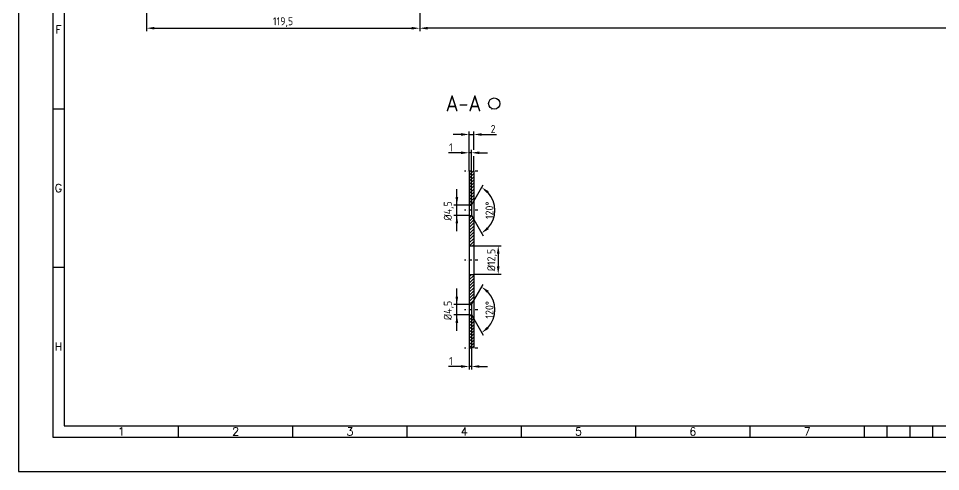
# Model space of a CAD drawing. Header units: millimetres. Extents: x 37 to 1354, y 67 to 1081.
# Drawn here: x 37.1 to 440.4, y 67.2 to 265.2 of the extents above; entities that cross this region are included whole.
import ezdxf
from ezdxf.enums import TextEntityAlignment as Align

# ---------------------------------------------------------------- set-up
doc = ezdxf.new("R2010")
doc.units = ezdxf.units.MM
doc.linetypes.add('DASHDOT', pattern=[25.4, 12.7, -6.35, 0, -6.35])
doc.layers.add('COTE', color=1, linetype='Continuous')
doc.styles.add('ISO', font='SIMPLEX.shx')
doc.styles.add('ISOCPR', font='isocp.shx')
doc.dimstyles.new('ISO-25', dxfattribs={"dimtxt": 2.5, "dimasz": 2.5, "dimexe": 1.25, "dimexo": 0.625, "dimtad": 1, "dimtxsty": 'Standard', "dimcen": 2.5, "dimadec": 0, "dimazin": 0, "dimtfac": 1, "dimtmove": 0, "dimatfit": 3, "dimfxl": 1, "dimarcsym": 0})

# ---------------------------------------------------------------- blocks, each defined once
blk = doc.blocks.new('*D366')
at = {"layer": 'COTE', "color": 1, "linetype": 'Continuous', "transparency": 16777216}
for p, q in [((212.56, 287.96), (212.56, 259.71)), ((788.56, 287.96), (788.56, 259.71)), ((785.06, 260.96), (216.06, 260.96))]:
    blk.add_line(p, q, dxfattribs=at)
for points in [[(216.06, 261.55), (216.06, 260.38), (212.56, 260.96)], [(785.06, 261.55), (785.06, 260.38), (788.56, 260.96)]]:
    blk.add_solid(points, dxfattribs=at)
at = {"layer": 'Defpoints', "color": 0, "linetype": 'Continuous', "transparency": 16777216}
for p in [(212.56, 287.96), (788.56, 287.96), (212.56, 260.96)]:
    blk.add_point(p, dxfattribs=at)
at = {"layer": 'COTE', "color": 1, "linetype": 'Continuous', "transparency": 16777216, "insert": (490.03, 263.34), "char_height": 3.5, "attachment_point": 5, "style": 'ISOCPR'}
blk.add_mtext('576', dxfattribs=at)
blk = doc.blocks.new('*D372')
at = {"layer": 'COTE', "color": 1, "linetype": 'Continuous', "transparency": 16777216}
for p, q in [((236.18, 185.4), (240.25, 192.52)), ((236.18, 177.4), (240.25, 170.27))]:
    blk.add_line(p, q, dxfattribs=at)
blk.add_arc((233.89, 181.4), 11.56, 317.1549, 42.8451, dxfattribs=at)
for points in [[(242, 188.8), (242.73, 189.72), (239.63, 191.44)], [(242.73, 173.08), (242, 173.99), (239.63, 171.36)]]:
    blk.add_solid(points, dxfattribs=at)
at = {"layer": 'Defpoints', "color": 0, "linetype": 'Continuous', "transparency": 16777216}
for p in [(235.18, 183.65), (236.18, 185.4), (235.18, 179.15), (236.18, 177.4), (244.75, 177.43)]:
    blk.add_point(p, dxfattribs=at)
at = {"layer": 'COTE', "color": 1, "linetype": 'Continuous', "transparency": 16777216, "insert": (243.08, 181.4), "char_height": 3.5, "attachment_point": 5, "rotation": 90, "style": 'ISOCPR'}
blk.add_mtext('120°', dxfattribs=at)
blk = doc.blocks.new('*D373')
at = {"layer": 'COTE', "color": 1, "linetype": 'Continuous', "transparency": 16777216}
for p, q in [((235.18, 135.66), (235.18, 111.89)), ((234.18, 121.14), (234.18, 111.89)), ((230.68, 113.14), (225.23, 113.14)), ((235.18, 113.14), (234.18, 113.14)), ((238.68, 113.14), (242.18, 113.14))]:
    blk.add_line(p, q, dxfattribs=at)
for points in [[(230.68, 113.72), (230.68, 112.56), (234.18, 113.14)], [(238.68, 113.72), (238.68, 112.56), (235.18, 113.14)]]:
    blk.add_solid(points, dxfattribs=at)
at = {"layer": 'Defpoints', "color": 0, "linetype": 'Continuous', "transparency": 16777216}
for p in [(235.18, 135.66), (234.18, 121.14), (235.18, 113.14)]:
    blk.add_point(p, dxfattribs=at)
at = {"layer": 'COTE', "color": 1, "linetype": 'Continuous', "transparency": 16777216, "insert": (226.2, 115.51), "char_height": 3.5, "attachment_point": 5, "style": 'ISOCPR'}
blk.add_mtext('1', dxfattribs=at)
blk = doc.blocks.new('*D194')
at = {"layer": 'COTE', "color": 1, "linetype": 'Continuous', "transparency": 16777216}
for p, q in [((236.18, 141.91), (240.25, 149.03)), ((236.18, 133.91), (240.25, 126.78))]:
    blk.add_line(p, q, dxfattribs=at)
blk.add_arc((233.89, 137.91), 11.56, 317.1549, 42.8451, dxfattribs=at)
for points in [[(242, 145.32), (242.73, 146.23), (239.63, 147.95)], [(242.73, 129.59), (242, 130.5), (239.63, 127.87)]]:
    blk.add_solid(points, dxfattribs=at)
at = {"layer": 'Defpoints', "color": 0, "linetype": 'Continuous', "transparency": 16777216}
for p in [(236.18, 141.91), (235.18, 140.16), (235.18, 135.66), (236.18, 133.91), (244.75, 133.94)]:
    blk.add_point(p, dxfattribs=at)
at = {"layer": 'COTE', "color": 1, "linetype": 'Continuous', "transparency": 16777216, "insert": (243.08, 137.91), "char_height": 3.5, "attachment_point": 5, "rotation": 90, "style": 'ISOCPR'}
blk.add_mtext('120°', dxfattribs=at)
blk = doc.blocks.new('*D195')
at = {"layer": 'COTE', "color": 1, "linetype": 'Continuous', "transparency": 16777216}
for p, q in [((236.18, 165.91), (248.17, 165.91)), ((246.92, 162.41), (246.92, 156.91)), ((236.18, 153.41), (248.17, 153.41))]:
    blk.add_line(p, q, dxfattribs=at)
for points in [[(246.33, 162.41), (247.5, 162.41), (246.92, 165.91)], [(246.33, 156.91), (247.5, 156.91), (246.92, 153.41)]]:
    blk.add_solid(points, dxfattribs=at)
at = {"layer": 'Defpoints', "color": 0, "linetype": 'Continuous', "transparency": 16777216}
for p in [(236.18, 165.91), (236.18, 153.41), (246.92, 153.41)]:
    blk.add_point(p, dxfattribs=at)
at = {"layer": 'COTE', "color": 1, "linetype": 'Continuous', "transparency": 16777216, "insert": (244.28, 159.66), "char_height": 3.5, "attachment_point": 5, "rotation": 90, "style": 'ISOCPR'}
blk.add_mtext('%%c12,5', dxfattribs=at)
blk = doc.blocks.new('*D200')
at = {"layer": 'COTE', "color": 1, "linetype": 'Continuous', "transparency": 16777216}
for p, q in [((230.68, 214.53), (227.18, 214.53)), ((234.18, 198.53), (234.18, 215.78)), ((234.18, 214.53), (236.18, 214.53)), ((236.18, 207.81), (236.18, 215.78)), ((239.68, 214.53), (246.12, 214.53))]:
    blk.add_line(p, q, dxfattribs=at)
for points in [[(230.68, 215.11), (230.68, 213.94), (234.18, 214.53)], [(239.68, 215.11), (239.68, 213.94), (236.18, 214.53)]]:
    blk.add_solid(points, dxfattribs=at)
at = {"layer": 'Defpoints', "color": 0, "linetype": 'Continuous', "transparency": 16777216}
for p in [(236.18, 214.53), (236.18, 207.81), (234.18, 198.53)]:
    blk.add_point(p, dxfattribs=at)
at = {"layer": 'COTE', "color": 1, "linetype": 'Continuous', "transparency": 16777216, "insert": (244.65, 216.9), "char_height": 3.5, "attachment_point": 5, "style": 'ISOCPR'}
blk.add_mtext('2', dxfattribs=at)
blk = doc.blocks.new('*D201')
at = {"layer": 'COTE', "color": 1, "linetype": 'Continuous', "transparency": 16777216}
for p, q in [((230.68, 206.53), (225.23, 206.53)), ((234.18, 198.53), (234.18, 207.78)), ((235.18, 206.53), (234.18, 206.53)), ((235.18, 183.65), (235.18, 207.78)), ((238.68, 206.53), (242.18, 206.53))]:
    blk.add_line(p, q, dxfattribs=at)
for points in [[(230.68, 207.11), (230.68, 205.94), (234.18, 206.53)], [(238.68, 207.11), (238.68, 205.94), (235.18, 206.53)]]:
    blk.add_solid(points, dxfattribs=at)
at = {"layer": 'Defpoints', "color": 0, "linetype": 'Continuous', "transparency": 16777216}
for p in [(235.18, 206.53), (234.18, 198.53), (235.18, 183.65)]:
    blk.add_point(p, dxfattribs=at)
at = {"layer": 'COTE', "color": 1, "linetype": 'Continuous', "transparency": 16777216, "insert": (226.2, 208.9), "char_height": 3.5, "attachment_point": 5, "style": 'ISOCPR'}
blk.add_mtext('1', dxfattribs=at)
blk = doc.blocks.new('*D203')
at = {"layer": 'COTE', "color": 1, "linetype": 'Continuous', "transparency": 16777216}
for p, q in [((93.05, 435.95), (93.05, 259.71)), ((212.56, 287.96), (212.56, 259.71)), ((96.55, 260.96), (209.06, 260.96))]:
    blk.add_line(p, q, dxfattribs=at)
for points in [[(96.55, 261.55), (96.55, 260.38), (93.05, 260.96)], [(209.06, 261.55), (209.06, 260.38), (212.56, 260.96)]]:
    blk.add_solid(points, dxfattribs=at)
at = {"layer": 'Defpoints', "color": 0, "linetype": 'Continuous', "transparency": 16777216}
for p in [(93.05, 435.95), (212.56, 287.96), (212.56, 260.96)]:
    blk.add_point(p, dxfattribs=at)
at = {"layer": 'COTE', "color": 1, "linetype": 'Continuous', "transparency": 16777216, "insert": (152.8, 263.6), "char_height": 3.5, "attachment_point": 5, "style": 'ISOCPR'}
blk.add_mtext('119,5', dxfattribs=at)
blk = doc.blocks.new('rot')
at = {"color": 1, "linetype": 'Continuous'}
blk.add_circle((0, 0), 2.45, dxfattribs=at)
blk.add_solid([(-1.24, -2.01), (-1.25, -2.67), (0.72, -2.35)], dxfattribs=at)

msp = doc.modelspace()

# ---------------------------------------------------------------- hatches: boundary and pattern name
at = {"layer": 'COTE', "linetype": 'Continuous'}
h = msp.add_hatch(dxfattribs=at)
h.set_pattern_fill('ANSI31', color=1, scale=0.3, style=0)
h.set_pattern_definition([(45, (-334.1718, 2543.40565), (-0.6735192, 0.6735192), [])])
h.paths.add_polyline_path([(234.175, 121.139), (236.175, 121.139), (236.175, 133.91), (235.175, 135.66), (234.175, 135.66)])
h.paths.add_polyline_path([(234.175, 140.16), (235.175, 140.16), (236.175, 141.91), (236.175, 153.406), (234.175, 153.406)])
h.paths.add_polyline_path([(236.175, 177.398), (235.175, 179.148), (234.175, 179.148), (234.175, 165.906), (236.175, 165.906)])
h.paths.add_polyline_path([(234.175, 183.648), (235.175, 183.648), (236.175, 185.398), (236.175, 198.527), (234.175, 198.527)])

# ---------------------------------------------------------------- linework, layer by layer
at = {"color": 240}
for p, q in [((37.055, 661.233), (37.055, 67.233)), ((52.055, 646.233), (52.055, 82.233)), ((52.055, 82.233), (942.055, 82.233)), ((37.055, 67.233), (957.055, 67.233))]:
    msp.add_line(p, q, dxfattribs=at)
at = {"color": 70}
for p, q in [((57.055, 641.233), (57.055, 87.233)), ((52.055, 225.733), (57.055, 225.733)), ((52.055, 156.483), (57.055, 156.483)), ((57.055, 87.233), (937.055, 87.233)), ((107.055, 82.233), (107.055, 87.233)), ((157.055, 82.233), (157.055, 87.233)), ((207.055, 82.233), (207.055, 87.233)), ((257.055, 82.233), (257.055, 87.233)), ((307.055, 82.233), (307.055, 87.233)), ((357.055, 82.233), (357.055, 87.233)), ((407.055, 82.233), (407.055, 87.233)), ((407.055, 82.233), (407.055, 87.233)), ((417.055, 82.233), (417.055, 87.233)), ((427.055, 82.233), (427.055, 87.233)), ((437.055, 82.233), (437.055, 87.233)), ((407.055, 82.233), (507.055, 82.233))]:
    msp.add_line(p, q, dxfattribs=at)
at = {"layer": 'COTE', "color": 1, "linetype": 'Continuous'}
for p, q in [((236.175, 198.527), (236.175, 205.119)), ((228.814, 172.247), (228.814, 190.648)), ((234.175, 183.648), (227.564, 183.648)), ((234.175, 179.148), (227.564, 179.148)), ((228.814, 128.758), (228.814, 147.16)), ((234.175, 140.16), (227.564, 140.16)), ((234.175, 135.66), (227.564, 135.66)), ((236.14, 127.333), (236.175, 127.368))]:
    msp.add_line(p, q, dxfattribs=at)
at = {"layer": 'COTE', "color": 1, "linetype": 'DASHDOT', "ltscale": 0.1}
for p, q in [((238.053, 198.527), (232.097, 198.527)), ((238.053, 181.398), (232.097, 181.398)), ((238.053, 159.653), (232.097, 159.653)), ((238.053, 137.91), (232.097, 137.91)), ((238.053, 137.91), (232.097, 137.91)), ((238.053, 121.139), (232.097, 121.139))]:
    msp.add_line(p, q, dxfattribs=at)
at = {"layer": 'COTE', "color": 7, "linetype": 'Continuous'}
for p, q in [((234.175, 198.527), (234.175, 121.139)), ((236.175, 198.527), (236.175, 121.139)), ((234.175, 183.648), (235.175, 183.648)), ((235.175, 183.648), (236.175, 185.398)), ((235.175, 183.648), (235.175, 179.148)), ((234.175, 179.148), (235.175, 179.148)), ((235.175, 179.148), (236.175, 177.398)), ((234.175, 165.906), (236.175, 165.906)), ((234.175, 153.406), (236.175, 153.406)), ((235.175, 140.16), (236.175, 141.91)), ((234.175, 140.16), (235.175, 140.16)), ((235.175, 140.16), (235.175, 135.66)), ((234.175, 135.66), (235.175, 135.66)), ((235.175, 135.66), (236.175, 133.91))]:
    msp.add_line(p, q, dxfattribs=at)
at = {"layer": 'COTE', "color": 1, "linetype": 'Continuous'}
for points in [[(228.231, 187.148), (229.398, 187.148), (228.814, 183.648)], [(228.231, 175.648), (229.398, 175.648), (228.814, 179.148)], [(228.231, 143.66), (229.398, 143.66), (228.814, 140.16)], [(228.231, 132.16), (229.398, 132.16), (228.814, 135.66)]]:
    msp.add_solid(points, dxfattribs=at)

# ---------------------------------------------------------------- block references
at = {"layer": 'COTE', "color": 2, "linetype": 'Continuous'}
msp.add_blockref('rot', (245.147, 228.051), dxfattribs=at)

# ---------------------------------------------------------------- texts
at = {"color": 50, "style": 'ISO'}
for s, p in [('F', (54.555, 260.358)), ('G', (54.555, 191.108)), ('H', (54.555, 121.858)), ('1', (82.055, 84.733)), ('2', (132.055, 84.733)), ('3', (182.055, 84.733)), ('4', (232.055, 84.733)), ('5', (282.055, 84.733)), ('6', (332.055, 84.733)), ('7', (382.055, 84.733))]:
    msp.add_text(s, height=3.5, dxfattribs=at).set_placement(p, align=Align.MIDDLE)
at = {"layer": 'COTE', "color": 140, "linetype": 'Continuous', "style": 'ISOCPR'}
msp.add_text('A-A', height=7, dxfattribs=at).set_placement((223.912, 224.639))
at = {"layer": 'COTE', "color": 1, "linetype": 'Continuous', "char_height": 3.5, "attachment_point": 5, "rotation": 90, "style": 'ISOCPR'}
for insert in [(225.258, 181.12), (225.258, 137.632)]:
    msp.add_mtext('%%c4,5', dxfattribs=dict(at, insert=insert))

# ---------------------------------------------------------------- dimensions: what is measured, and where the dimension line sits
at = {"layer": 'COTE', "color": 1, "linetype": 'Continuous'}
for base, p1, p2, picture, middle in [((212.555, 260.963), (93.055, 435.947), (212.555, 287.963), '*D203', (152.805, 263.599)), ((236.175, 214.527), (234.175, 198.527), (236.175, 207.813), '*D200', (244.65, 216.903))]:
    dim = msp.add_linear_dim(base=base, p1=p1, p2=p2, dimstyle='ISO-25', override={"dimtxt": 3.5, "dimasz": 3.5, "dimexo": 0, "dimdec": 1, "dimtxsty": 'ISOCPR', "dimcen": 3.5, "dimclrd": 1, "dimclre": 1, "dimclrt": 1, "dimtdec": 1, "dimlwd": -1, "dimlwe": -1}, dxfattribs=at)
    dim.commit()
    dim.dimension.update_dxf_attribs({"geometry": picture, "text_midpoint": middle})
for base, p1, p2, picture, middle in [((212.555, 260.963), (788.555, 287.963), (212.555, 287.963), '*D366', (490.026, 260.963)), ((235.175, 206.527), (234.175, 198.527), (235.175, 183.648), '*D201', (226.2, 206.527)), ((235.175, 113.139), (234.175, 121.139), (235.175, 135.66), '*D373', (226.2, 113.139))]:
    dim = msp.add_linear_dim(base=base, p1=p1, p2=p2, dimstyle='ISO-25', override={"dimtxt": 3.5, "dimasz": 3.5, "dimexo": 0, "dimdec": 1, "dimtxsty": 'ISOCPR', "dimcen": 3.5, "dimclrd": 1, "dimclre": 1, "dimclrt": 1, "dimtdec": 1, "dimlwd": -1, "dimlwe": -1}, dxfattribs=at)
    dim.commit()
    dim.dimension.update_dxf_attribs({"geometry": picture, "text_midpoint": middle, "dimtype": 160})
for base, line1, line2, picture, middle in [((244.749, 177.427), ((235.175, 179.148), (236.175, 177.398)), ((235.175, 183.648), (236.175, 185.398)), '*D372', (243.077, 181.398)), ((244.749, 133.939), ((235.175, 135.66), (236.175, 133.91)), ((235.175, 140.16), (236.175, 141.91)), '*D194', (243.077, 137.91))]:
    dim = msp.add_angular_dim_2l(base=base, line1=line1, line2=line2, text='120°', dimstyle='ISO-25', override={"dimtxt": 3.5, "dimasz": 3.5, "dimexo": 0, "dimdec": 1, "dimtxsty": 'ISOCPR', "dimcen": 3.5, "dimclrd": 1, "dimclre": 1, "dimclrt": 1, "dimtdec": 1, "dimlwd": -1, "dimlwe": -1}, dxfattribs=at)
    dim.commit()
    dim.dimension.update_dxf_attribs({"geometry": picture, "text_midpoint": middle})
dim = msp.add_linear_dim(base=(246.917, 153.406), p1=(236.175, 165.906), p2=(236.175, 153.406), angle=90, text='%%c12,5', dimstyle='ISO-25', override={"dimtxt": 3.5, "dimasz": 3.5, "dimexo": 0, "dimdec": 1, "dimtxsty": 'ISOCPR', "dimcen": 3.5, "dimclrd": 1, "dimclre": 1, "dimclrt": 1, "dimtdec": 1, "dimlwd": -1, "dimlwe": -1}, dxfattribs=at)
dim.commit()
dim.dimension.update_dxf_attribs({"geometry": '*D195', "text_midpoint": (244.279, 159.656)})

doc.saveas('drawing.dxf')
